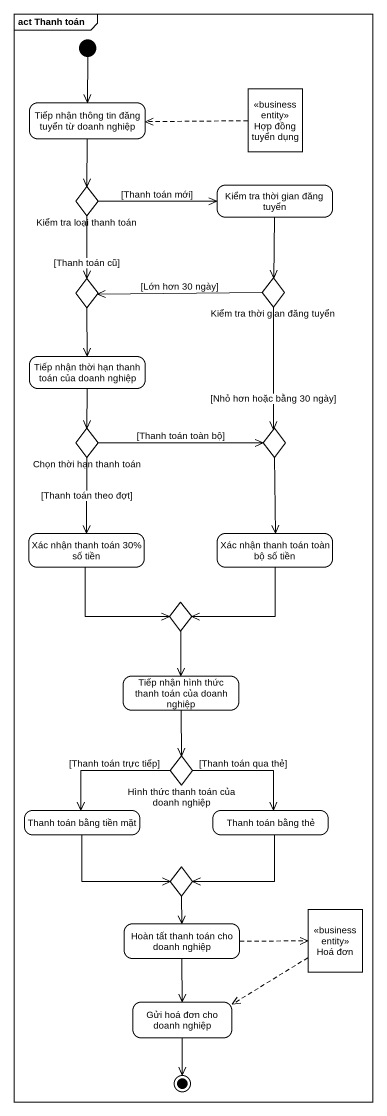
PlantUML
@startuml
mainframe act Thanh toán
hide empty description
state "Hợp đồng tuyển dụng" as Hợp_đồng_tuyển_dụng <<business entity>>
state "Tiếp nhận thông tin đăng tuyển từ doanh nghiệp" as Tiếp_nhận_thông_tin_đăng
state "Kiểm tra loại thanh toán" as Kiểm_tra_loại_thanh_toán <<choice>>
state "Kiểm tra thời gian đăng tuyển" as Kiểm_tra_thời_gian_đăng
state choice1 <<choice>>
state "Kiểm tra thời gian đăng tuyển" as Kiểm_tra_thời_gian_đăng_2 <<choice>>
state "Tiếp nhận thời hạn thanh toán của doanh nghiệp" as Tiếp_nhận_thời_hạn_thanh
state "Chọn thời hạn thanh toán" as Chọn_thời_hạn_thanh_toán <<choice>>
state choice2 <<choice>>
state "Xác nhận thanh toán 30% số tiền" as Xác_nhận_thanh_toán_30_số
state "Xác nhận thanh toán toàn bộ số tiền" as Xác_nhận_thanh_toán_toàn_bộ
state choice3 <<choice>>
state "Tiếp nhận hình thức thanh toán của doanh nghiệp" as Tiếp_nhận_hình_thức_thanh
state "Hình thức thanh toán của doanh nghiệp" as Hình_thức_thanh_toán_của <<choice>>
state "Thanh toán bằng tiền mặt" as Thanh_toán_bằng_tiền_mặt
state "Thanh toán bằng thẻ" as Thanh_toán_bằng_thẻ
state choice4 <<choice>>
state "Hoá đơn" as Hoá_đơn <<business entity>>
state "Hoàn tất thanh toán cho doanh nghiệp" as Hoàn_tất_thanh_toán_cho
state "Gửi hoá đơn cho doanh nghiệp" as Gửi_hoá_đơn_cho_doanh_nghiệp
[*] --> Tiếp_nhận_thông_tin_đăng
Hợp_đồng_tuyển_dụng -left[dashed]-> Tiếp_nhận_thông_tin_đăng
Tiếp_nhận_thông_tin_đăng --> Kiểm_tra_loại_thanh_toán
Kiểm_tra_loại_thanh_toán -right-> Kiểm_tra_thời_gian_đăng : [Thanh toán mới]
Kiểm_tra_loại_thanh_toán --> choice1 : [Thanh toán cũ]
Kiểm_tra_thời_gian_đăng --> Kiểm_tra_thời_gian_đăng_2
choice1 --> Tiếp_nhận_thời_hạn_thanh
Kiểm_tra_thời_gian_đăng_2 -left-> choice1 : [Lớn hơn 30 ngày]
Kiểm_tra_thời_gian_đăng_2 --> choice2 : [Nhỏ hơn hoặc bằng 30 ngày]
Tiếp_nhận_thời_hạn_thanh --> Chọn_thời_hạn_thanh_toán
Chọn_thời_hạn_thanh_toán -right-> choice2 : [Thanh toán toàn bộ]
Chọn_thời_hạn_thanh_toán --> Xác_nhận_thanh_toán_30_số : [Thanh toán theo đợt]
choice2 --> Xác_nhận_thanh_toán_toàn_bộ
Xác_nhận_thanh_toán_30_số --> choice3
Xác_nhận_thanh_toán_toàn_bộ --> choice3
choice3 --> Tiếp_nhận_hình_thức_thanh
Tiếp_nhận_hình_thức_thanh --> Hình_thức_thanh_toán_của
Hình_thức_thanh_toán_của -left-> Thanh_toán_bằng_tiền_mặt : [Thanh toán trực tiếp]
Hình_thức_thanh_toán_của -right-> Thanh_toán_bằng_thẻ : [Thanh toán qua thẻ]
Thanh_toán_bằng_tiền_mặt -right-> choice4
Thanh_toán_bằng_thẻ --> choice4
choice4 --> Hoàn_tất_thanh_toán_cho
Hoá_đơn -left[dashed]-> Gửi_hoá_đơn_cho_doanh_nghiệp
Hoàn_tất_thanh_toán_cho -right[dashed]-> Hoá_đơn
Hoàn_tất_thanh_toán_cho --> Gửi_hoá_đơn_cho_doanh_nghiệp
Gửi_hoá_đơn_cho_doanh_nghiệp --> [*]
@enduml
